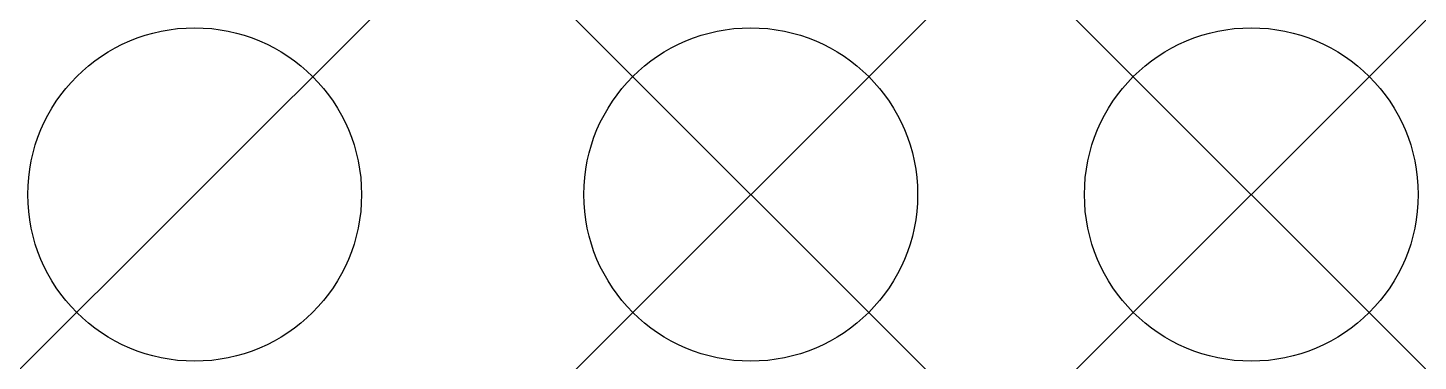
# Model space of a CAD drawing. Header units: inches. Extents: x -5 to 36.7, y -5 to 5.
import ezdxf

# ---------------------------------------------------------------- set-up
doc = ezdxf.new("R2010")
doc.units = ezdxf.units.IN
doc.header["$MEASUREMENT"] = 0

msp = doc.modelspace()

# ---------------------------------------------------------------- linework, layer by layer
for p, direction in [((0, 0), (0.707107, 0.707107)), ((16.662, 0), (0.707107, 0.707107)), ((16.662, 0), (0.707107, -0.707107)), ((31.662, 0), (0.707107, -0.707107)), ((31.662, 0), (0.707107, 0.707107))]:
    msp.add_xline(p, direction)
for centre in [(0, 0), (16.662, 0), (31.662, 0)]:
    msp.add_circle(centre, 5)

doc.saveas('drawing.dxf')
